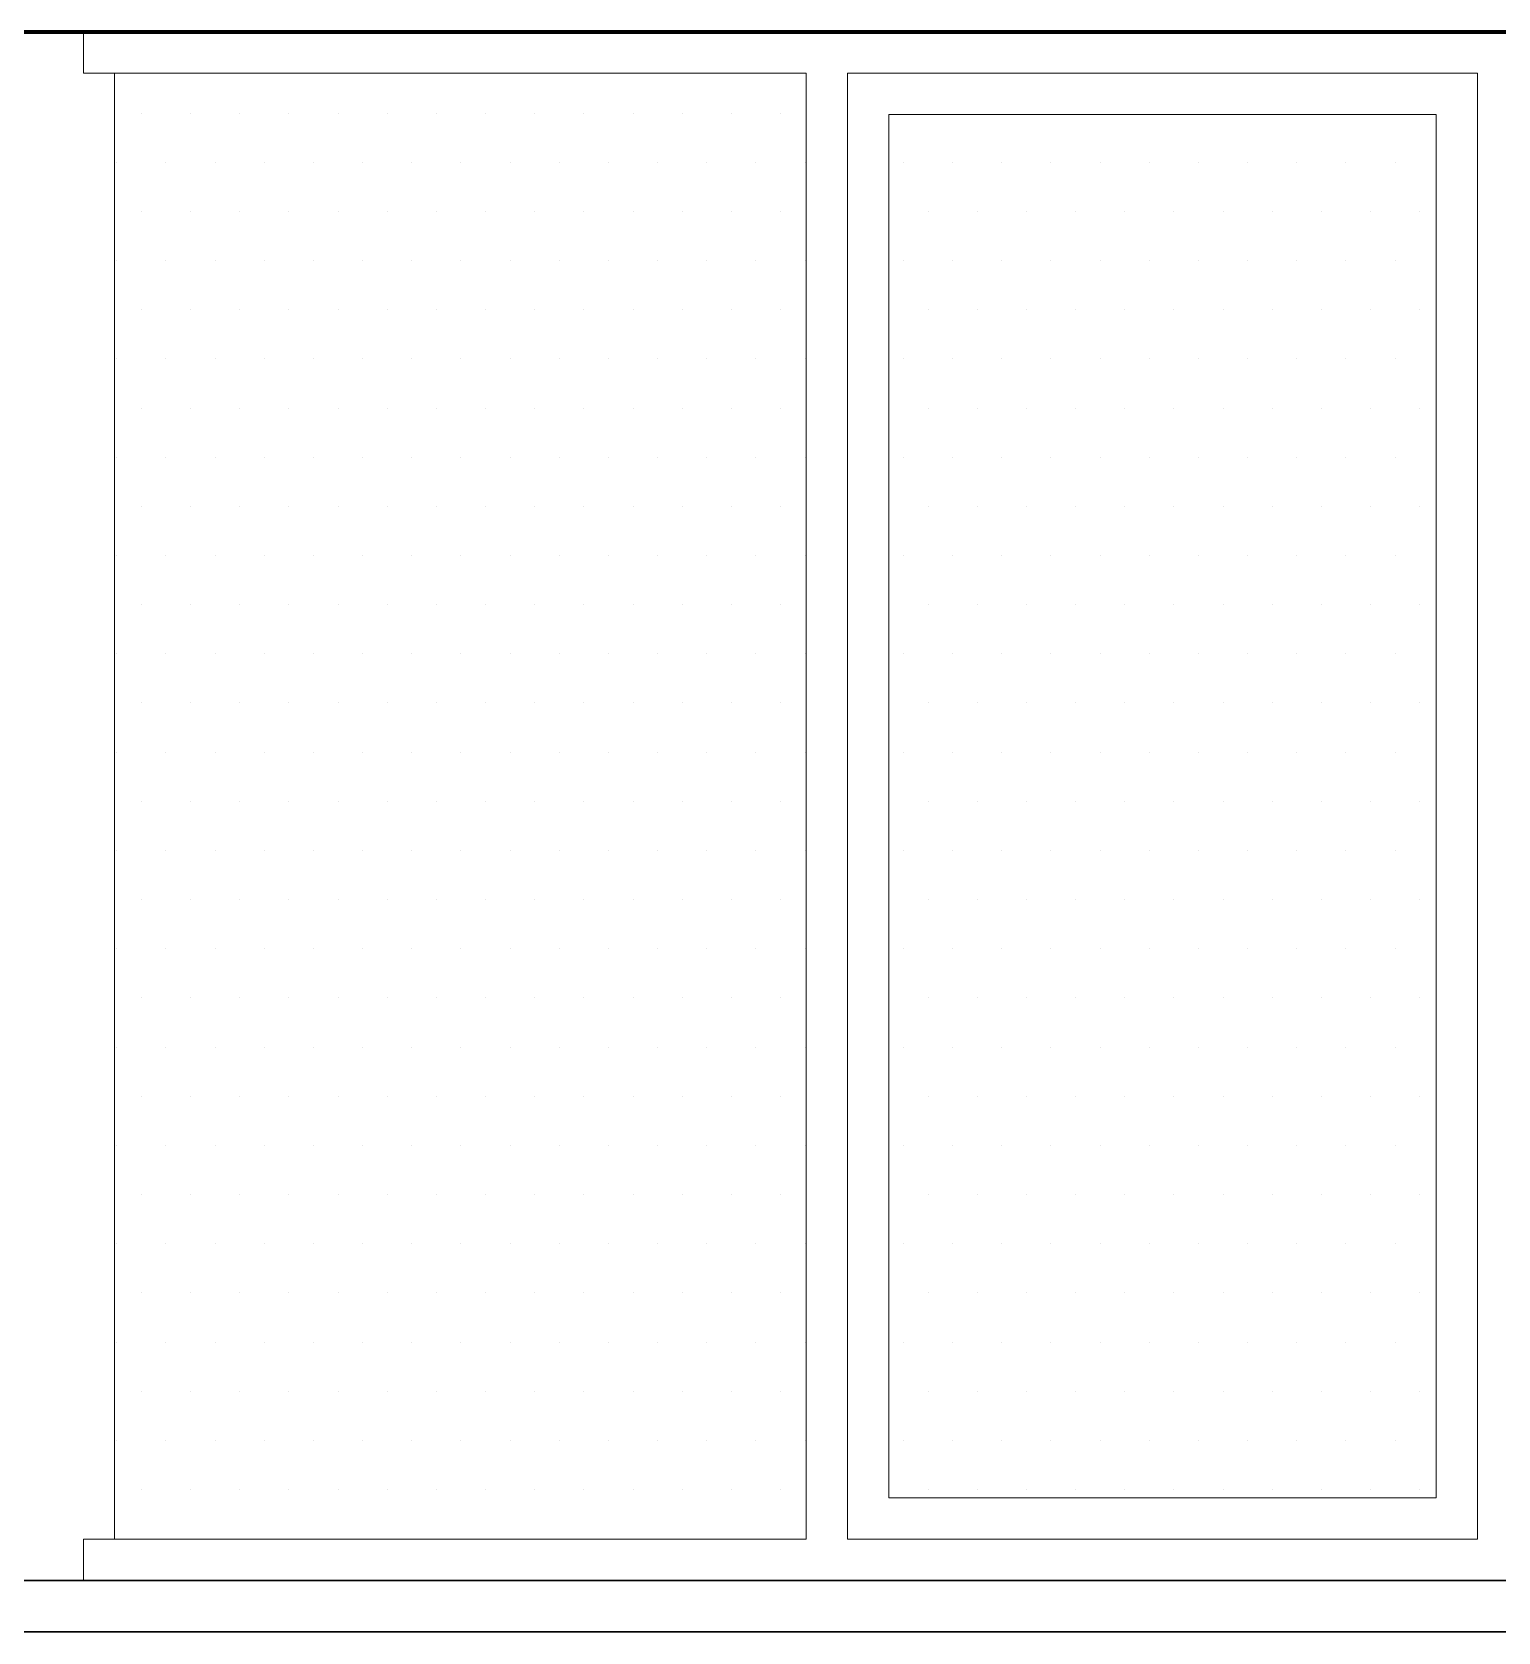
# Model space of a CAD drawing. Header units: millimetres. Extents: x 2016.56 to 2021.8, y 13721.83 to 13722.48.
# Drawn here: x 2020.4606 to 2020.489, y 13721.99994 to 13722.03094 of the extents above; entities that cross this region are included whole.
import ezdxf

# ---------------------------------------------------------------- set-up
doc = ezdxf.new("R2010")
doc.units = ezdxf.units.MM
doc.layers.get('0').update_dxf_attribs({"lineweight": 20})
for name, color, linetype, lineweight in [('0.3', 150, 'Continuous', 30), ('1.2', 120, 'Continuous', 120), ('DUVAR', 4, 'Continuous', 40)]:
    doc.layers.add(name, color=color, linetype=linetype, lineweight=lineweight)

msp = doc.modelspace()

# ---------------------------------------------------------------- linework, layer by layer
for p, q in [((2020.461602, 13722.030938), (2020.461602, 13722.030138)), ((2020.475602, 13722.030138), (2020.461602, 13722.030138)), ((2020.462202, 13722.030138), (2020.462202, 13722.001738)), ((2020.475602, 13722.030138), (2020.475602, 13722.001738)), ((2020.488602, 13722.030138), (2020.476402, 13722.030138)), ((2020.476402, 13722.030138), (2020.476402, 13722.001738)), ((2020.488602, 13722.030138), (2020.488602, 13722.001738)), ((2020.477202, 13722.029338), (2020.487802, 13722.029338)), ((2020.477202, 13722.029338), (2020.477202, 13722.002538)), ((2020.487802, 13722.029338), (2020.487802, 13722.002538)), ((2020.487802, 13722.002538), (2020.477202, 13722.002538)), ((2020.461602, 13722.001738), (2020.461602, 13722.000938)), ((2020.461602, 13722.001738), (2020.475602, 13722.001738)), ((2020.476402, 13722.001738), (2020.488602, 13722.001738))]:
    msp.add_line(p, q)
at = {"layer": '0.3'}
for p, q in [((2020.507202, 13722.000938), (2020.451002, 13722.000938)), ((2020.507202, 13721.999938), (2020.451002, 13721.999938))]:
    msp.add_line(p, q, dxfattribs=at)
at = {"layer": '1.2'}
msp.add_line((2020.451602, 13722.030938), (2020.506602, 13722.030938), dxfattribs=at)
at = {"layer": 'DUVAR'}
for p, q in [((2020.462721, 13722.029367), (2020.462721, 13722.029367)), ((2020.463673, 13722.029367), (2020.463673, 13722.029367)), ((2020.464626, 13722.029367), (2020.464626, 13722.029367)), ((2020.465578, 13722.029367), (2020.465578, 13722.029367)), ((2020.466531, 13722.029367), (2020.466531, 13722.029367)), ((2020.467483, 13722.029367), (2020.467483, 13722.029367)), ((2020.468436, 13722.029367), (2020.468436, 13722.029367)), ((2020.469388, 13722.029367), (2020.469388, 13722.029367)), ((2020.470341, 13722.029367), (2020.470341, 13722.029367)), ((2020.471293, 13722.029367), (2020.471293, 13722.029367)), ((2020.472246, 13722.029367), (2020.472246, 13722.029367)), ((2020.473198, 13722.029367), (2020.473198, 13722.029367)), ((2020.474151, 13722.029367), (2020.474151, 13722.029367)), ((2020.475103, 13722.029367), (2020.475103, 13722.029367)), ((2020.462244, 13722.028414), (2020.462244, 13722.028414)), ((2020.463197, 13722.028414), (2020.463197, 13722.028414)), ((2020.464149, 13722.028414), (2020.464149, 13722.028414)), ((2020.465102, 13722.028414), (2020.465102, 13722.028414)), ((2020.466054, 13722.028414), (2020.466054, 13722.028414)), ((2020.467007, 13722.028414), (2020.467007, 13722.028414)), ((2020.467959, 13722.028414), (2020.467959, 13722.028414)), ((2020.468912, 13722.028414), (2020.468912, 13722.028414)), ((2020.469864, 13722.028414), (2020.469864, 13722.028414)), ((2020.470817, 13722.028414), (2020.470817, 13722.028414)), ((2020.471769, 13722.028414), (2020.471769, 13722.028414)), ((2020.472722, 13722.028414), (2020.472722, 13722.028414)), ((2020.473674, 13722.028414), (2020.473674, 13722.028414)), ((2020.474627, 13722.028414), (2020.474627, 13722.028414)), ((2020.475579, 13722.028414), (2020.475579, 13722.028414)), ((2020.477484, 13722.028414), (2020.477484, 13722.028414)), ((2020.478437, 13722.028414), (2020.478437, 13722.028414)), ((2020.479389, 13722.028414), (2020.479389, 13722.028414)), ((2020.480342, 13722.028414), (2020.480342, 13722.028414)), ((2020.481294, 13722.028414), (2020.481294, 13722.028414)), ((2020.482247, 13722.028414), (2020.482247, 13722.028414)), ((2020.483199, 13722.028414), (2020.483199, 13722.028414)), ((2020.484152, 13722.028414), (2020.484152, 13722.028414)), ((2020.485104, 13722.028414), (2020.485104, 13722.028414)), ((2020.486057, 13722.028414), (2020.486057, 13722.028414)), ((2020.487009, 13722.028414), (2020.487009, 13722.028414)), ((2020.462721, 13722.027462), (2020.462721, 13722.027462)), ((2020.463673, 13722.027462), (2020.463673, 13722.027462)), ((2020.464626, 13722.027462), (2020.464626, 13722.027462)), ((2020.465578, 13722.027462), (2020.465578, 13722.027462)), ((2020.466531, 13722.027462), (2020.466531, 13722.027462)), ((2020.467483, 13722.027462), (2020.467483, 13722.027462)), ((2020.468436, 13722.027462), (2020.468436, 13722.027462)), ((2020.469388, 13722.027462), (2020.469388, 13722.027462)), ((2020.470341, 13722.027462), (2020.470341, 13722.027462)), ((2020.471293, 13722.027462), (2020.471293, 13722.027462)), ((2020.472246, 13722.027462), (2020.472246, 13722.027462)), ((2020.473198, 13722.027462), (2020.473198, 13722.027462)), ((2020.474151, 13722.027462), (2020.474151, 13722.027462)), ((2020.475103, 13722.027462), (2020.475103, 13722.027462)), ((2020.477961, 13722.027462), (2020.477961, 13722.027462)), ((2020.478913, 13722.027462), (2020.478913, 13722.027462)), ((2020.479866, 13722.027462), (2020.479866, 13722.027462)), ((2020.480818, 13722.027462), (2020.480818, 13722.027462)), ((2020.481771, 13722.027462), (2020.481771, 13722.027462)), ((2020.482723, 13722.027462), (2020.482723, 13722.027462)), ((2020.483676, 13722.027462), (2020.483676, 13722.027462)), ((2020.484628, 13722.027462), (2020.484628, 13722.027462)), ((2020.485581, 13722.027462), (2020.485581, 13722.027462)), ((2020.486533, 13722.027462), (2020.486533, 13722.027462)), ((2020.487486, 13722.027462), (2020.487486, 13722.027462)), ((2020.462244, 13722.026509), (2020.462244, 13722.026509)), ((2020.463197, 13722.026509), (2020.463197, 13722.026509)), ((2020.464149, 13722.026509), (2020.464149, 13722.026509)), ((2020.465102, 13722.026509), (2020.465102, 13722.026509)), ((2020.466054, 13722.026509), (2020.466054, 13722.026509)), ((2020.467007, 13722.026509), (2020.467007, 13722.026509)), ((2020.467959, 13722.026509), (2020.467959, 13722.026509)), ((2020.468912, 13722.026509), (2020.468912, 13722.026509)), ((2020.469864, 13722.026509), (2020.469864, 13722.026509)), ((2020.470817, 13722.026509), (2020.470817, 13722.026509)), ((2020.471769, 13722.026509), (2020.471769, 13722.026509)), ((2020.472722, 13722.026509), (2020.472722, 13722.026509)), ((2020.473674, 13722.026509), (2020.473674, 13722.026509)), ((2020.474627, 13722.026509), (2020.474627, 13722.026509)), ((2020.475579, 13722.026509), (2020.475579, 13722.026509)), ((2020.477484, 13722.026509), (2020.477484, 13722.026509)), ((2020.478437, 13722.026509), (2020.478437, 13722.026509)), ((2020.479389, 13722.026509), (2020.479389, 13722.026509)), ((2020.480342, 13722.026509), (2020.480342, 13722.026509)), ((2020.481294, 13722.026509), (2020.481294, 13722.026509)), ((2020.482247, 13722.026509), (2020.482247, 13722.026509)), ((2020.483199, 13722.026509), (2020.483199, 13722.026509)), ((2020.484152, 13722.026509), (2020.484152, 13722.026509)), ((2020.485104, 13722.026509), (2020.485104, 13722.026509)), ((2020.486057, 13722.026509), (2020.486057, 13722.026509)), ((2020.487009, 13722.026509), (2020.487009, 13722.026509)), ((2020.462721, 13722.025557), (2020.462721, 13722.025557)), ((2020.463673, 13722.025557), (2020.463673, 13722.025557)), ((2020.464626, 13722.025557), (2020.464626, 13722.025557)), ((2020.465578, 13722.025557), (2020.465578, 13722.025557)), ((2020.466531, 13722.025557), (2020.466531, 13722.025557)), ((2020.467483, 13722.025557), (2020.467483, 13722.025557)), ((2020.468436, 13722.025557), (2020.468436, 13722.025557)), ((2020.469388, 13722.025557), (2020.469388, 13722.025557)), ((2020.470341, 13722.025557), (2020.470341, 13722.025557)), ((2020.471293, 13722.025557), (2020.471293, 13722.025557)), ((2020.472246, 13722.025557), (2020.472246, 13722.025557)), ((2020.473198, 13722.025557), (2020.473198, 13722.025557)), ((2020.474151, 13722.025557), (2020.474151, 13722.025557)), ((2020.475103, 13722.025557), (2020.475103, 13722.025557)), ((2020.477961, 13722.025557), (2020.477961, 13722.025557)), ((2020.478913, 13722.025557), (2020.478913, 13722.025557)), ((2020.479866, 13722.025557), (2020.479866, 13722.025557)), ((2020.480818, 13722.025557), (2020.480818, 13722.025557)), ((2020.481771, 13722.025557), (2020.481771, 13722.025557)), ((2020.482723, 13722.025557), (2020.482723, 13722.025557)), ((2020.483676, 13722.025557), (2020.483676, 13722.025557)), ((2020.484628, 13722.025557), (2020.484628, 13722.025557)), ((2020.485581, 13722.025557), (2020.485581, 13722.025557)), ((2020.486533, 13722.025557), (2020.486533, 13722.025557)), ((2020.487486, 13722.025557), (2020.487486, 13722.025557)), ((2020.462244, 13722.024604), (2020.462244, 13722.024604)), ((2020.463197, 13722.024604), (2020.463197, 13722.024604)), ((2020.464149, 13722.024604), (2020.464149, 13722.024604)), ((2020.465102, 13722.024604), (2020.465102, 13722.024604)), ((2020.466054, 13722.024604), (2020.466054, 13722.024604)), ((2020.467007, 13722.024604), (2020.467007, 13722.024604)), ((2020.467959, 13722.024604), (2020.467959, 13722.024604)), ((2020.468912, 13722.024604), (2020.468912, 13722.024604)), ((2020.469864, 13722.024604), (2020.469864, 13722.024604)), ((2020.470817, 13722.024604), (2020.470817, 13722.024604)), ((2020.471769, 13722.024604), (2020.471769, 13722.024604)), ((2020.472722, 13722.024604), (2020.472722, 13722.024604)), ((2020.473674, 13722.024604), (2020.473674, 13722.024604)), ((2020.474627, 13722.024604), (2020.474627, 13722.024604)), ((2020.475579, 13722.024604), (2020.475579, 13722.024604)), ((2020.477484, 13722.024604), (2020.477484, 13722.024604)), ((2020.478437, 13722.024604), (2020.478437, 13722.024604)), ((2020.479389, 13722.024604), (2020.479389, 13722.024604)), ((2020.480342, 13722.024604), (2020.480342, 13722.024604)), ((2020.481294, 13722.024604), (2020.481294, 13722.024604)), ((2020.482247, 13722.024604), (2020.482247, 13722.024604)), ((2020.483199, 13722.024604), (2020.483199, 13722.024604)), ((2020.484152, 13722.024604), (2020.484152, 13722.024604)), ((2020.485104, 13722.024604), (2020.485104, 13722.024604)), ((2020.486057, 13722.024604), (2020.486057, 13722.024604)), ((2020.487009, 13722.024604), (2020.487009, 13722.024604)), ((2020.462721, 13722.023652), (2020.462721, 13722.023652)), ((2020.463673, 13722.023652), (2020.463673, 13722.023652)), ((2020.464626, 13722.023652), (2020.464626, 13722.023652)), ((2020.465578, 13722.023652), (2020.465578, 13722.023652)), ((2020.466531, 13722.023652), (2020.466531, 13722.023652)), ((2020.467483, 13722.023652), (2020.467483, 13722.023652)), ((2020.468436, 13722.023652), (2020.468436, 13722.023652)), ((2020.469388, 13722.023652), (2020.469388, 13722.023652)), ((2020.470341, 13722.023652), (2020.470341, 13722.023652)), ((2020.471293, 13722.023652), (2020.471293, 13722.023652)), ((2020.472246, 13722.023652), (2020.472246, 13722.023652)), ((2020.473198, 13722.023652), (2020.473198, 13722.023652)), ((2020.474151, 13722.023652), (2020.474151, 13722.023652)), ((2020.475103, 13722.023652), (2020.475103, 13722.023652)), ((2020.477961, 13722.023652), (2020.477961, 13722.023652)), ((2020.478913, 13722.023652), (2020.478913, 13722.023652)), ((2020.479866, 13722.023652), (2020.479866, 13722.023652)), ((2020.480818, 13722.023652), (2020.480818, 13722.023652)), ((2020.481771, 13722.023652), (2020.481771, 13722.023652)), ((2020.482723, 13722.023652), (2020.482723, 13722.023652)), ((2020.483676, 13722.023652), (2020.483676, 13722.023652)), ((2020.484628, 13722.023652), (2020.484628, 13722.023652)), ((2020.485581, 13722.023652), (2020.485581, 13722.023652)), ((2020.486533, 13722.023652), (2020.486533, 13722.023652)), ((2020.487486, 13722.023652), (2020.487486, 13722.023652)), ((2020.462244, 13722.022699), (2020.462244, 13722.022699)), ((2020.463197, 13722.022699), (2020.463197, 13722.022699)), ((2020.464149, 13722.022699), (2020.464149, 13722.022699)), ((2020.465102, 13722.022699), (2020.465102, 13722.022699)), ((2020.466054, 13722.022699), (2020.466054, 13722.022699)), ((2020.467007, 13722.022699), (2020.467007, 13722.022699)), ((2020.467959, 13722.022699), (2020.467959, 13722.022699)), ((2020.468912, 13722.022699), (2020.468912, 13722.022699)), ((2020.469864, 13722.022699), (2020.469864, 13722.022699)), ((2020.470817, 13722.022699), (2020.470817, 13722.022699)), ((2020.471769, 13722.022699), (2020.471769, 13722.022699)), ((2020.472722, 13722.022699), (2020.472722, 13722.022699)), ((2020.473674, 13722.022699), (2020.473674, 13722.022699)), ((2020.474627, 13722.022699), (2020.474627, 13722.022699)), ((2020.475579, 13722.022699), (2020.475579, 13722.022699)), ((2020.477484, 13722.022699), (2020.477484, 13722.022699)), ((2020.478437, 13722.022699), (2020.478437, 13722.022699)), ((2020.479389, 13722.022699), (2020.479389, 13722.022699)), ((2020.480342, 13722.022699), (2020.480342, 13722.022699)), ((2020.481294, 13722.022699), (2020.481294, 13722.022699)), ((2020.482247, 13722.022699), (2020.482247, 13722.022699)), ((2020.483199, 13722.022699), (2020.483199, 13722.022699)), ((2020.484152, 13722.022699), (2020.484152, 13722.022699)), ((2020.485104, 13722.022699), (2020.485104, 13722.022699)), ((2020.486057, 13722.022699), (2020.486057, 13722.022699)), ((2020.487009, 13722.022699), (2020.487009, 13722.022699)), ((2020.462721, 13722.021747), (2020.462721, 13722.021747)), ((2020.463673, 13722.021747), (2020.463673, 13722.021747)), ((2020.464626, 13722.021747), (2020.464626, 13722.021747)), ((2020.465578, 13722.021747), (2020.465578, 13722.021747)), ((2020.466531, 13722.021747), (2020.466531, 13722.021747)), ((2020.467483, 13722.021747), (2020.467483, 13722.021747)), ((2020.468436, 13722.021747), (2020.468436, 13722.021747)), ((2020.469388, 13722.021747), (2020.469388, 13722.021747)), ((2020.470341, 13722.021747), (2020.470341, 13722.021747)), ((2020.471293, 13722.021747), (2020.471293, 13722.021747)), ((2020.472246, 13722.021747), (2020.472246, 13722.021747)), ((2020.473198, 13722.021747), (2020.473198, 13722.021747)), ((2020.474151, 13722.021747), (2020.474151, 13722.021747)), ((2020.475103, 13722.021747), (2020.475103, 13722.021747)), ((2020.477961, 13722.021747), (2020.477961, 13722.021747)), ((2020.478913, 13722.021747), (2020.478913, 13722.021747)), ((2020.479866, 13722.021747), (2020.479866, 13722.021747)), ((2020.480818, 13722.021747), (2020.480818, 13722.021747)), ((2020.481771, 13722.021747), (2020.481771, 13722.021747)), ((2020.482723, 13722.021747), (2020.482723, 13722.021747)), ((2020.483676, 13722.021747), (2020.483676, 13722.021747)), ((2020.484628, 13722.021747), (2020.484628, 13722.021747)), ((2020.485581, 13722.021747), (2020.485581, 13722.021747)), ((2020.486533, 13722.021747), (2020.486533, 13722.021747)), ((2020.487486, 13722.021747), (2020.487486, 13722.021747)), ((2020.462244, 13722.020794), (2020.462244, 13722.020794)), ((2020.463197, 13722.020794), (2020.463197, 13722.020794)), ((2020.464149, 13722.020794), (2020.464149, 13722.020794)), ((2020.465102, 13722.020794), (2020.465102, 13722.020794)), ((2020.466054, 13722.020794), (2020.466054, 13722.020794)), ((2020.467007, 13722.020794), (2020.467007, 13722.020794)), ((2020.467959, 13722.020794), (2020.467959, 13722.020794)), ((2020.468912, 13722.020794), (2020.468912, 13722.020794)), ((2020.469864, 13722.020794), (2020.469864, 13722.020794)), ((2020.470817, 13722.020794), (2020.470817, 13722.020794)), ((2020.471769, 13722.020794), (2020.471769, 13722.020794)), ((2020.472722, 13722.020794), (2020.472722, 13722.020794)), ((2020.473674, 13722.020794), (2020.473674, 13722.020794)), ((2020.474627, 13722.020794), (2020.474627, 13722.020794)), ((2020.475579, 13722.020794), (2020.475579, 13722.020794)), ((2020.477484, 13722.020794), (2020.477484, 13722.020794)), ((2020.478437, 13722.020794), (2020.478437, 13722.020794)), ((2020.479389, 13722.020794), (2020.479389, 13722.020794)), ((2020.480342, 13722.020794), (2020.480342, 13722.020794)), ((2020.481294, 13722.020794), (2020.481294, 13722.020794)), ((2020.482247, 13722.020794), (2020.482247, 13722.020794)), ((2020.483199, 13722.020794), (2020.483199, 13722.020794)), ((2020.484152, 13722.020794), (2020.484152, 13722.020794)), ((2020.485104, 13722.020794), (2020.485104, 13722.020794)), ((2020.486057, 13722.020794), (2020.486057, 13722.020794)), ((2020.487009, 13722.020794), (2020.487009, 13722.020794)), ((2020.462721, 13722.019842), (2020.462721, 13722.019842)), ((2020.463673, 13722.019842), (2020.463673, 13722.019842)), ((2020.464626, 13722.019842), (2020.464626, 13722.019842)), ((2020.465578, 13722.019842), (2020.465578, 13722.019842)), ((2020.466531, 13722.019842), (2020.466531, 13722.019842)), ((2020.467483, 13722.019842), (2020.467483, 13722.019842)), ((2020.468436, 13722.019842), (2020.468436, 13722.019842)), ((2020.469388, 13722.019842), (2020.469388, 13722.019842)), ((2020.470341, 13722.019842), (2020.470341, 13722.019842)), ((2020.471293, 13722.019842), (2020.471293, 13722.019842)), ((2020.472246, 13722.019842), (2020.472246, 13722.019842)), ((2020.473198, 13722.019842), (2020.473198, 13722.019842)), ((2020.474151, 13722.019842), (2020.474151, 13722.019842)), ((2020.475103, 13722.019842), (2020.475103, 13722.019842)), ((2020.477961, 13722.019842), (2020.477961, 13722.019842)), ((2020.478913, 13722.019842), (2020.478913, 13722.019842)), ((2020.479866, 13722.019842), (2020.479866, 13722.019842)), ((2020.480818, 13722.019842), (2020.480818, 13722.019842)), ((2020.481771, 13722.019842), (2020.481771, 13722.019842)), ((2020.482723, 13722.019842), (2020.482723, 13722.019842)), ((2020.483676, 13722.019842), (2020.483676, 13722.019842)), ((2020.484628, 13722.019842), (2020.484628, 13722.019842)), ((2020.485581, 13722.019842), (2020.485581, 13722.019842)), ((2020.486533, 13722.019842), (2020.486533, 13722.019842)), ((2020.487486, 13722.019842), (2020.487486, 13722.019842)), ((2020.462244, 13722.018889), (2020.462244, 13722.018889)), ((2020.463197, 13722.018889), (2020.463197, 13722.018889)), ((2020.464149, 13722.018889), (2020.464149, 13722.018889)), ((2020.465102, 13722.018889), (2020.465102, 13722.018889)), ((2020.466054, 13722.018889), (2020.466054, 13722.018889)), ((2020.467007, 13722.018889), (2020.467007, 13722.018889)), ((2020.467959, 13722.018889), (2020.467959, 13722.018889)), ((2020.468912, 13722.018889), (2020.468912, 13722.018889)), ((2020.469864, 13722.018889), (2020.469864, 13722.018889)), ((2020.470817, 13722.018889), (2020.470817, 13722.018889)), ((2020.471769, 13722.018889), (2020.471769, 13722.018889)), ((2020.472722, 13722.018889), (2020.472722, 13722.018889)), ((2020.473674, 13722.018889), (2020.473674, 13722.018889)), ((2020.474627, 13722.018889), (2020.474627, 13722.018889)), ((2020.475579, 13722.018889), (2020.475579, 13722.018889)), ((2020.477484, 13722.018889), (2020.477484, 13722.018889)), ((2020.478437, 13722.018889), (2020.478437, 13722.018889)), ((2020.479389, 13722.018889), (2020.479389, 13722.018889)), ((2020.480342, 13722.018889), (2020.480342, 13722.018889)), ((2020.481294, 13722.018889), (2020.481294, 13722.018889)), ((2020.482247, 13722.018889), (2020.482247, 13722.018889)), ((2020.483199, 13722.018889), (2020.483199, 13722.018889)), ((2020.484152, 13722.018889), (2020.484152, 13722.018889)), ((2020.485104, 13722.018889), (2020.485104, 13722.018889)), ((2020.486057, 13722.018889), (2020.486057, 13722.018889)), ((2020.487009, 13722.018889), (2020.487009, 13722.018889)), ((2020.462721, 13722.017937), (2020.462721, 13722.017937)), ((2020.463673, 13722.017937), (2020.463673, 13722.017937)), ((2020.464626, 13722.017937), (2020.464626, 13722.017937)), ((2020.465578, 13722.017937), (2020.465578, 13722.017937)), ((2020.466531, 13722.017937), (2020.466531, 13722.017937)), ((2020.467483, 13722.017937), (2020.467483, 13722.017937)), ((2020.468436, 13722.017937), (2020.468436, 13722.017937)), ((2020.469388, 13722.017937), (2020.469388, 13722.017937)), ((2020.470341, 13722.017937), (2020.470341, 13722.017937)), ((2020.471293, 13722.017937), (2020.471293, 13722.017937)), ((2020.472246, 13722.017937), (2020.472246, 13722.017937)), ((2020.473198, 13722.017937), (2020.473198, 13722.017937)), ((2020.474151, 13722.017937), (2020.474151, 13722.017937)), ((2020.475103, 13722.017937), (2020.475103, 13722.017937)), ((2020.477961, 13722.017937), (2020.477961, 13722.017937)), ((2020.478913, 13722.017937), (2020.478913, 13722.017937)), ((2020.479866, 13722.017937), (2020.479866, 13722.017937)), ((2020.480818, 13722.017937), (2020.480818, 13722.017937)), ((2020.481771, 13722.017937), (2020.481771, 13722.017937)), ((2020.482723, 13722.017937), (2020.482723, 13722.017937)), ((2020.483676, 13722.017937), (2020.483676, 13722.017937)), ((2020.484628, 13722.017937), (2020.484628, 13722.017937)), ((2020.485581, 13722.017937), (2020.485581, 13722.017937)), ((2020.486533, 13722.017937), (2020.486533, 13722.017937)), ((2020.487486, 13722.017937), (2020.487486, 13722.017937)), ((2020.462244, 13722.016984), (2020.462244, 13722.016984)), ((2020.463197, 13722.016984), (2020.463197, 13722.016984)), ((2020.464149, 13722.016984), (2020.464149, 13722.016984)), ((2020.465102, 13722.016984), (2020.465102, 13722.016984)), ((2020.466054, 13722.016984), (2020.466054, 13722.016984)), ((2020.467007, 13722.016984), (2020.467007, 13722.016984)), ((2020.467959, 13722.016984), (2020.467959, 13722.016984)), ((2020.468912, 13722.016984), (2020.468912, 13722.016984)), ((2020.469864, 13722.016984), (2020.469864, 13722.016984)), ((2020.470817, 13722.016984), (2020.470817, 13722.016984)), ((2020.471769, 13722.016984), (2020.471769, 13722.016984)), ((2020.472722, 13722.016984), (2020.472722, 13722.016984)), ((2020.473674, 13722.016984), (2020.473674, 13722.016984)), ((2020.474627, 13722.016984), (2020.474627, 13722.016984)), ((2020.475579, 13722.016984), (2020.475579, 13722.016984)), ((2020.477484, 13722.016984), (2020.477484, 13722.016984)), ((2020.478437, 13722.016984), (2020.478437, 13722.016984)), ((2020.479389, 13722.016984), (2020.479389, 13722.016984)), ((2020.480342, 13722.016984), (2020.480342, 13722.016984)), ((2020.481294, 13722.016984), (2020.481294, 13722.016984)), ((2020.482247, 13722.016984), (2020.482247, 13722.016984)), ((2020.483199, 13722.016984), (2020.483199, 13722.016984)), ((2020.484152, 13722.016984), (2020.484152, 13722.016984)), ((2020.485104, 13722.016984), (2020.485104, 13722.016984)), ((2020.486057, 13722.016984), (2020.486057, 13722.016984)), ((2020.487009, 13722.016984), (2020.487009, 13722.016984)), ((2020.462721, 13722.016032), (2020.462721, 13722.016032)), ((2020.463673, 13722.016032), (2020.463673, 13722.016032)), ((2020.464626, 13722.016032), (2020.464626, 13722.016032)), ((2020.465578, 13722.016032), (2020.465578, 13722.016032)), ((2020.466531, 13722.016032), (2020.466531, 13722.016032)), ((2020.467483, 13722.016032), (2020.467483, 13722.016032)), ((2020.468436, 13722.016032), (2020.468436, 13722.016032)), ((2020.469388, 13722.016032), (2020.469388, 13722.016032)), ((2020.470341, 13722.016032), (2020.470341, 13722.016032)), ((2020.471293, 13722.016032), (2020.471293, 13722.016032)), ((2020.472246, 13722.016032), (2020.472246, 13722.016032)), ((2020.473198, 13722.016032), (2020.473198, 13722.016032)), ((2020.474151, 13722.016032), (2020.474151, 13722.016032)), ((2020.475103, 13722.016032), (2020.475103, 13722.016032)), ((2020.477961, 13722.016032), (2020.477961, 13722.016032)), ((2020.478913, 13722.016032), (2020.478913, 13722.016032)), ((2020.479866, 13722.016032), (2020.479866, 13722.016032)), ((2020.480818, 13722.016032), (2020.480818, 13722.016032)), ((2020.481771, 13722.016032), (2020.481771, 13722.016032)), ((2020.482723, 13722.016032), (2020.482723, 13722.016032)), ((2020.483676, 13722.016032), (2020.483676, 13722.016032)), ((2020.484628, 13722.016032), (2020.484628, 13722.016032)), ((2020.485581, 13722.016032), (2020.485581, 13722.016032)), ((2020.486533, 13722.016032), (2020.486533, 13722.016032)), ((2020.487486, 13722.016032), (2020.487486, 13722.016032)), ((2020.462244, 13722.015079), (2020.462244, 13722.015079)), ((2020.463197, 13722.015079), (2020.463197, 13722.015079)), ((2020.464149, 13722.015079), (2020.464149, 13722.015079)), ((2020.465102, 13722.015079), (2020.465102, 13722.015079)), ((2020.466054, 13722.015079), (2020.466054, 13722.015079)), ((2020.467007, 13722.015079), (2020.467007, 13722.015079)), ((2020.467959, 13722.015079), (2020.467959, 13722.015079)), ((2020.468912, 13722.015079), (2020.468912, 13722.015079)), ((2020.469864, 13722.015079), (2020.469864, 13722.015079)), ((2020.470817, 13722.015079), (2020.470817, 13722.015079)), ((2020.471769, 13722.015079), (2020.471769, 13722.015079)), ((2020.472722, 13722.015079), (2020.472722, 13722.015079)), ((2020.473674, 13722.015079), (2020.473674, 13722.015079)), ((2020.474627, 13722.015079), (2020.474627, 13722.015079)), ((2020.475579, 13722.015079), (2020.475579, 13722.015079)), ((2020.477484, 13722.015079), (2020.477484, 13722.015079)), ((2020.478437, 13722.015079), (2020.478437, 13722.015079)), ((2020.479389, 13722.015079), (2020.479389, 13722.015079)), ((2020.480342, 13722.015079), (2020.480342, 13722.015079)), ((2020.481294, 13722.015079), (2020.481294, 13722.015079)), ((2020.482247, 13722.015079), (2020.482247, 13722.015079)), ((2020.483199, 13722.015079), (2020.483199, 13722.015079)), ((2020.484152, 13722.015079), (2020.484152, 13722.015079)), ((2020.485104, 13722.015079), (2020.485104, 13722.015079)), ((2020.486057, 13722.015079), (2020.486057, 13722.015079)), ((2020.487009, 13722.015079), (2020.487009, 13722.015079)), ((2020.462721, 13722.014127), (2020.462721, 13722.014127)), ((2020.463673, 13722.014127), (2020.463673, 13722.014127)), ((2020.464626, 13722.014127), (2020.464626, 13722.014127)), ((2020.465578, 13722.014127), (2020.465578, 13722.014127)), ((2020.466531, 13722.014127), (2020.466531, 13722.014127)), ((2020.467483, 13722.014127), (2020.467483, 13722.014127)), ((2020.468436, 13722.014127), (2020.468436, 13722.014127)), ((2020.469388, 13722.014127), (2020.469388, 13722.014127)), ((2020.470341, 13722.014127), (2020.470341, 13722.014127)), ((2020.471293, 13722.014127), (2020.471293, 13722.014127)), ((2020.472246, 13722.014127), (2020.472246, 13722.014127)), ((2020.473198, 13722.014127), (2020.473198, 13722.014127)), ((2020.474151, 13722.014127), (2020.474151, 13722.014127)), ((2020.475103, 13722.014127), (2020.475103, 13722.014127)), ((2020.477961, 13722.014127), (2020.477961, 13722.014127)), ((2020.478913, 13722.014127), (2020.478913, 13722.014127)), ((2020.479866, 13722.014127), (2020.479866, 13722.014127)), ((2020.480818, 13722.014127), (2020.480818, 13722.014127)), ((2020.481771, 13722.014127), (2020.481771, 13722.014127)), ((2020.482723, 13722.014127), (2020.482723, 13722.014127)), ((2020.483676, 13722.014127), (2020.483676, 13722.014127)), ((2020.484628, 13722.014127), (2020.484628, 13722.014127)), ((2020.485581, 13722.014127), (2020.485581, 13722.014127)), ((2020.486533, 13722.014127), (2020.486533, 13722.014127)), ((2020.487486, 13722.014127), (2020.487486, 13722.014127)), ((2020.462244, 13722.013174), (2020.462244, 13722.013174)), ((2020.463197, 13722.013174), (2020.463197, 13722.013174)), ((2020.464149, 13722.013174), (2020.464149, 13722.013174)), ((2020.465102, 13722.013174), (2020.465102, 13722.013174)), ((2020.466054, 13722.013174), (2020.466054, 13722.013174)), ((2020.467007, 13722.013174), (2020.467007, 13722.013174)), ((2020.467959, 13722.013174), (2020.467959, 13722.013174)), ((2020.468912, 13722.013174), (2020.468912, 13722.013174)), ((2020.469864, 13722.013174), (2020.469864, 13722.013174)), ((2020.470817, 13722.013174), (2020.470817, 13722.013174)), ((2020.471769, 13722.013174), (2020.471769, 13722.013174)), ((2020.472722, 13722.013174), (2020.472722, 13722.013174)), ((2020.473674, 13722.013174), (2020.473674, 13722.013174)), ((2020.474627, 13722.013174), (2020.474627, 13722.013174)), ((2020.475579, 13722.013174), (2020.475579, 13722.013174)), ((2020.477484, 13722.013174), (2020.477484, 13722.013174)), ((2020.478437, 13722.013174), (2020.478437, 13722.013174)), ((2020.479389, 13722.013174), (2020.479389, 13722.013174)), ((2020.480342, 13722.013174), (2020.480342, 13722.013174)), ((2020.481294, 13722.013174), (2020.481294, 13722.013174)), ((2020.482247, 13722.013174), (2020.482247, 13722.013174)), ((2020.483199, 13722.013174), (2020.483199, 13722.013174)), ((2020.484152, 13722.013174), (2020.484152, 13722.013174)), ((2020.485104, 13722.013174), (2020.485104, 13722.013174)), ((2020.486057, 13722.013174), (2020.486057, 13722.013174)), ((2020.487009, 13722.013174), (2020.487009, 13722.013174)), ((2020.462721, 13722.012222), (2020.462721, 13722.012222)), ((2020.463673, 13722.012222), (2020.463673, 13722.012222)), ((2020.464626, 13722.012222), (2020.464626, 13722.012222)), ((2020.465578, 13722.012222), (2020.465578, 13722.012222)), ((2020.466531, 13722.012222), (2020.466531, 13722.012222)), ((2020.467483, 13722.012222), (2020.467483, 13722.012222)), ((2020.468436, 13722.012222), (2020.468436, 13722.012222)), ((2020.469388, 13722.012222), (2020.469388, 13722.012222)), ((2020.470341, 13722.012222), (2020.470341, 13722.012222)), ((2020.471293, 13722.012222), (2020.471293, 13722.012222)), ((2020.472246, 13722.012222), (2020.472246, 13722.012222)), ((2020.473198, 13722.012222), (2020.473198, 13722.012222)), ((2020.474151, 13722.012222), (2020.474151, 13722.012222)), ((2020.475103, 13722.012222), (2020.475103, 13722.012222)), ((2020.477961, 13722.012222), (2020.477961, 13722.012222)), ((2020.478913, 13722.012222), (2020.478913, 13722.012222)), ((2020.479866, 13722.012222), (2020.479866, 13722.012222)), ((2020.480818, 13722.012222), (2020.480818, 13722.012222)), ((2020.481771, 13722.012222), (2020.481771, 13722.012222)), ((2020.482723, 13722.012222), (2020.482723, 13722.012222)), ((2020.483676, 13722.012222), (2020.483676, 13722.012222)), ((2020.484628, 13722.012222), (2020.484628, 13722.012222)), ((2020.485581, 13722.012222), (2020.485581, 13722.012222)), ((2020.486533, 13722.012222), (2020.486533, 13722.012222)), ((2020.487486, 13722.012222), (2020.487486, 13722.012222)), ((2020.462244, 13722.011269), (2020.462244, 13722.011269)), ((2020.463197, 13722.011269), (2020.463197, 13722.011269)), ((2020.464149, 13722.011269), (2020.464149, 13722.011269)), ((2020.465102, 13722.011269), (2020.465102, 13722.011269)), ((2020.466054, 13722.011269), (2020.466054, 13722.011269)), ((2020.467007, 13722.011269), (2020.467007, 13722.011269)), ((2020.467959, 13722.011269), (2020.467959, 13722.011269)), ((2020.468912, 13722.011269), (2020.468912, 13722.011269)), ((2020.469864, 13722.011269), (2020.469864, 13722.011269)), ((2020.470817, 13722.011269), (2020.470817, 13722.011269)), ((2020.471769, 13722.011269), (2020.471769, 13722.011269)), ((2020.472722, 13722.011269), (2020.472722, 13722.011269)), ((2020.473674, 13722.011269), (2020.473674, 13722.011269)), ((2020.474627, 13722.011269), (2020.474627, 13722.011269)), ((2020.475579, 13722.011269), (2020.475579, 13722.011269)), ((2020.477484, 13722.011269), (2020.477484, 13722.011269)), ((2020.478437, 13722.011269), (2020.478437, 13722.011269)), ((2020.479389, 13722.011269), (2020.479389, 13722.011269)), ((2020.480342, 13722.011269), (2020.480342, 13722.011269)), ((2020.481294, 13722.011269), (2020.481294, 13722.011269)), ((2020.482247, 13722.011269), (2020.482247, 13722.011269)), ((2020.483199, 13722.011269), (2020.483199, 13722.011269)), ((2020.484152, 13722.011269), (2020.484152, 13722.011269)), ((2020.485104, 13722.011269), (2020.485104, 13722.011269)), ((2020.486057, 13722.011269), (2020.486057, 13722.011269)), ((2020.487009, 13722.011269), (2020.487009, 13722.011269)), ((2020.462721, 13722.010317), (2020.462721, 13722.010317)), ((2020.463673, 13722.010317), (2020.463673, 13722.010317)), ((2020.464626, 13722.010317), (2020.464626, 13722.010317)), ((2020.465578, 13722.010317), (2020.465578, 13722.010317)), ((2020.466531, 13722.010317), (2020.466531, 13722.010317)), ((2020.467483, 13722.010317), (2020.467483, 13722.010317)), ((2020.468436, 13722.010317), (2020.468436, 13722.010317)), ((2020.469388, 13722.010317), (2020.469388, 13722.010317)), ((2020.470341, 13722.010317), (2020.470341, 13722.010317)), ((2020.471293, 13722.010317), (2020.471293, 13722.010317)), ((2020.472246, 13722.010317), (2020.472246, 13722.010317)), ((2020.473198, 13722.010317), (2020.473198, 13722.010317)), ((2020.474151, 13722.010317), (2020.474151, 13722.010317)), ((2020.475103, 13722.010317), (2020.475103, 13722.010317)), ((2020.477961, 13722.010317), (2020.477961, 13722.010317)), ((2020.478913, 13722.010317), (2020.478913, 13722.010317)), ((2020.479866, 13722.010317), (2020.479866, 13722.010317)), ((2020.480818, 13722.010317), (2020.480818, 13722.010317)), ((2020.481771, 13722.010317), (2020.481771, 13722.010317)), ((2020.482723, 13722.010317), (2020.482723, 13722.010317)), ((2020.483676, 13722.010317), (2020.483676, 13722.010317)), ((2020.484628, 13722.010317), (2020.484628, 13722.010317)), ((2020.485581, 13722.010317), (2020.485581, 13722.010317)), ((2020.486533, 13722.010317), (2020.486533, 13722.010317)), ((2020.487486, 13722.010317), (2020.487486, 13722.010317)), ((2020.462244, 13722.009364), (2020.462244, 13722.009364)), ((2020.463197, 13722.009364), (2020.463197, 13722.009364)), ((2020.464149, 13722.009364), (2020.464149, 13722.009364)), ((2020.465102, 13722.009364), (2020.465102, 13722.009364)), ((2020.466054, 13722.009364), (2020.466054, 13722.009364)), ((2020.467007, 13722.009364), (2020.467007, 13722.009364)), ((2020.467959, 13722.009364), (2020.467959, 13722.009364)), ((2020.468912, 13722.009364), (2020.468912, 13722.009364)), ((2020.469864, 13722.009364), (2020.469864, 13722.009364)), ((2020.470817, 13722.009364), (2020.470817, 13722.009364)), ((2020.471769, 13722.009364), (2020.471769, 13722.009364)), ((2020.472722, 13722.009364), (2020.472722, 13722.009364)), ((2020.473674, 13722.009364), (2020.473674, 13722.009364)), ((2020.474627, 13722.009364), (2020.474627, 13722.009364)), ((2020.475579, 13722.009364), (2020.475579, 13722.009364)), ((2020.477484, 13722.009364), (2020.477484, 13722.009364)), ((2020.478437, 13722.009364), (2020.478437, 13722.009364)), ((2020.479389, 13722.009364), (2020.479389, 13722.009364)), ((2020.480342, 13722.009364), (2020.480342, 13722.009364)), ((2020.481294, 13722.009364), (2020.481294, 13722.009364)), ((2020.482247, 13722.009364), (2020.482247, 13722.009364)), ((2020.483199, 13722.009364), (2020.483199, 13722.009364)), ((2020.484152, 13722.009364), (2020.484152, 13722.009364)), ((2020.485104, 13722.009364), (2020.485104, 13722.009364)), ((2020.486057, 13722.009364), (2020.486057, 13722.009364)), ((2020.487009, 13722.009364), (2020.487009, 13722.009364)), ((2020.462721, 13722.008412), (2020.462721, 13722.008412)), ((2020.463673, 13722.008412), (2020.463673, 13722.008412)), ((2020.464626, 13722.008412), (2020.464626, 13722.008412)), ((2020.465578, 13722.008412), (2020.465578, 13722.008412)), ((2020.466531, 13722.008412), (2020.466531, 13722.008412)), ((2020.467483, 13722.008412), (2020.467483, 13722.008412)), ((2020.468436, 13722.008412), (2020.468436, 13722.008412)), ((2020.469388, 13722.008412), (2020.469388, 13722.008412)), ((2020.470341, 13722.008412), (2020.470341, 13722.008412)), ((2020.471293, 13722.008412), (2020.471293, 13722.008412)), ((2020.472246, 13722.008412), (2020.472246, 13722.008412)), ((2020.473198, 13722.008412), (2020.473198, 13722.008412)), ((2020.474151, 13722.008412), (2020.474151, 13722.008412)), ((2020.475103, 13722.008412), (2020.475103, 13722.008412)), ((2020.477961, 13722.008412), (2020.477961, 13722.008412)), ((2020.478913, 13722.008412), (2020.478913, 13722.008412)), ((2020.479866, 13722.008412), (2020.479866, 13722.008412)), ((2020.480818, 13722.008412), (2020.480818, 13722.008412)), ((2020.481771, 13722.008412), (2020.481771, 13722.008412)), ((2020.482723, 13722.008412), (2020.482723, 13722.008412)), ((2020.483676, 13722.008412), (2020.483676, 13722.008412)), ((2020.484628, 13722.008412), (2020.484628, 13722.008412)), ((2020.485581, 13722.008412), (2020.485581, 13722.008412)), ((2020.486533, 13722.008412), (2020.486533, 13722.008412)), ((2020.487486, 13722.008412), (2020.487486, 13722.008412)), ((2020.462244, 13722.007459), (2020.462244, 13722.007459)), ((2020.463197, 13722.007459), (2020.463197, 13722.007459)), ((2020.464149, 13722.007459), (2020.464149, 13722.007459)), ((2020.465102, 13722.007459), (2020.465102, 13722.007459)), ((2020.466054, 13722.007459), (2020.466054, 13722.007459)), ((2020.467007, 13722.007459), (2020.467007, 13722.007459)), ((2020.467959, 13722.007459), (2020.467959, 13722.007459)), ((2020.468912, 13722.007459), (2020.468912, 13722.007459)), ((2020.469864, 13722.007459), (2020.469864, 13722.007459)), ((2020.470817, 13722.007459), (2020.470817, 13722.007459)), ((2020.471769, 13722.007459), (2020.471769, 13722.007459)), ((2020.472722, 13722.007459), (2020.472722, 13722.007459)), ((2020.473674, 13722.007459), (2020.473674, 13722.007459)), ((2020.474627, 13722.007459), (2020.474627, 13722.007459)), ((2020.475579, 13722.007459), (2020.475579, 13722.007459)), ((2020.477484, 13722.007459), (2020.477484, 13722.007459)), ((2020.478437, 13722.007459), (2020.478437, 13722.007459)), ((2020.479389, 13722.007459), (2020.479389, 13722.007459)), ((2020.480342, 13722.007459), (2020.480342, 13722.007459)), ((2020.481294, 13722.007459), (2020.481294, 13722.007459)), ((2020.482247, 13722.007459), (2020.482247, 13722.007459)), ((2020.483199, 13722.007459), (2020.483199, 13722.007459)), ((2020.484152, 13722.007459), (2020.484152, 13722.007459)), ((2020.485104, 13722.007459), (2020.485104, 13722.007459)), ((2020.486057, 13722.007459), (2020.486057, 13722.007459)), ((2020.487009, 13722.007459), (2020.487009, 13722.007459)), ((2020.462721, 13722.006507), (2020.462721, 13722.006507)), ((2020.463673, 13722.006507), (2020.463673, 13722.006507)), ((2020.464626, 13722.006507), (2020.464626, 13722.006507)), ((2020.465578, 13722.006507), (2020.465578, 13722.006507)), ((2020.466531, 13722.006507), (2020.466531, 13722.006507)), ((2020.467483, 13722.006507), (2020.467483, 13722.006507)), ((2020.468436, 13722.006507), (2020.468436, 13722.006507)), ((2020.469388, 13722.006507), (2020.469388, 13722.006507)), ((2020.470341, 13722.006507), (2020.470341, 13722.006507)), ((2020.471293, 13722.006507), (2020.471293, 13722.006507)), ((2020.472246, 13722.006507), (2020.472246, 13722.006507)), ((2020.473198, 13722.006507), (2020.473198, 13722.006507)), ((2020.474151, 13722.006507), (2020.474151, 13722.006507)), ((2020.475103, 13722.006507), (2020.475103, 13722.006507)), ((2020.477961, 13722.006507), (2020.477961, 13722.006507)), ((2020.478913, 13722.006507), (2020.478913, 13722.006507)), ((2020.479866, 13722.006507), (2020.479866, 13722.006507)), ((2020.480818, 13722.006507), (2020.480818, 13722.006507)), ((2020.481771, 13722.006507), (2020.481771, 13722.006507)), ((2020.482723, 13722.006507), (2020.482723, 13722.006507)), ((2020.483676, 13722.006507), (2020.483676, 13722.006507)), ((2020.484628, 13722.006507), (2020.484628, 13722.006507)), ((2020.485581, 13722.006507), (2020.485581, 13722.006507)), ((2020.486533, 13722.006507), (2020.486533, 13722.006507)), ((2020.487486, 13722.006507), (2020.487486, 13722.006507)), ((2020.462244, 13722.005554), (2020.462244, 13722.005554)), ((2020.463197, 13722.005554), (2020.463197, 13722.005554)), ((2020.464149, 13722.005554), (2020.464149, 13722.005554)), ((2020.465102, 13722.005554), (2020.465102, 13722.005554)), ((2020.466054, 13722.005554), (2020.466054, 13722.005554)), ((2020.467007, 13722.005554), (2020.467007, 13722.005554)), ((2020.467959, 13722.005554), (2020.467959, 13722.005554)), ((2020.468912, 13722.005554), (2020.468912, 13722.005554)), ((2020.469864, 13722.005554), (2020.469864, 13722.005554)), ((2020.470817, 13722.005554), (2020.470817, 13722.005554)), ((2020.471769, 13722.005554), (2020.471769, 13722.005554)), ((2020.472722, 13722.005554), (2020.472722, 13722.005554)), ((2020.473674, 13722.005554), (2020.473674, 13722.005554)), ((2020.474627, 13722.005554), (2020.474627, 13722.005554)), ((2020.475579, 13722.005554), (2020.475579, 13722.005554)), ((2020.477484, 13722.005554), (2020.477484, 13722.005554)), ((2020.478437, 13722.005554), (2020.478437, 13722.005554)), ((2020.479389, 13722.005554), (2020.479389, 13722.005554)), ((2020.480342, 13722.005554), (2020.480342, 13722.005554)), ((2020.481294, 13722.005554), (2020.481294, 13722.005554)), ((2020.482247, 13722.005554), (2020.482247, 13722.005554)), ((2020.483199, 13722.005554), (2020.483199, 13722.005554)), ((2020.484152, 13722.005554), (2020.484152, 13722.005554)), ((2020.485104, 13722.005554), (2020.485104, 13722.005554)), ((2020.486057, 13722.005554), (2020.486057, 13722.005554)), ((2020.487009, 13722.005554), (2020.487009, 13722.005554)), ((2020.462721, 13722.004602), (2020.462721, 13722.004602)), ((2020.463673, 13722.004602), (2020.463673, 13722.004602)), ((2020.464626, 13722.004602), (2020.464626, 13722.004602)), ((2020.465578, 13722.004602), (2020.465578, 13722.004602)), ((2020.466531, 13722.004602), (2020.466531, 13722.004602)), ((2020.467483, 13722.004602), (2020.467483, 13722.004602)), ((2020.468436, 13722.004602), (2020.468436, 13722.004602)), ((2020.469388, 13722.004602), (2020.469388, 13722.004602)), ((2020.470341, 13722.004602), (2020.470341, 13722.004602)), ((2020.471293, 13722.004602), (2020.471293, 13722.004602)), ((2020.472246, 13722.004602), (2020.472246, 13722.004602)), ((2020.473198, 13722.004602), (2020.473198, 13722.004602)), ((2020.474151, 13722.004602), (2020.474151, 13722.004602)), ((2020.475103, 13722.004602), (2020.475103, 13722.004602)), ((2020.477961, 13722.004602), (2020.477961, 13722.004602)), ((2020.478913, 13722.004602), (2020.478913, 13722.004602)), ((2020.479866, 13722.004602), (2020.479866, 13722.004602)), ((2020.480818, 13722.004602), (2020.480818, 13722.004602)), ((2020.481771, 13722.004602), (2020.481771, 13722.004602)), ((2020.482723, 13722.004602), (2020.482723, 13722.004602)), ((2020.483676, 13722.004602), (2020.483676, 13722.004602)), ((2020.484628, 13722.004602), (2020.484628, 13722.004602)), ((2020.485581, 13722.004602), (2020.485581, 13722.004602)), ((2020.486533, 13722.004602), (2020.486533, 13722.004602)), ((2020.487486, 13722.004602), (2020.487486, 13722.004602)), ((2020.462244, 13722.003649), (2020.462244, 13722.003649)), ((2020.463197, 13722.003649), (2020.463197, 13722.003649)), ((2020.464149, 13722.003649), (2020.464149, 13722.003649)), ((2020.465102, 13722.003649), (2020.465102, 13722.003649)), ((2020.466054, 13722.003649), (2020.466054, 13722.003649)), ((2020.467007, 13722.003649), (2020.467007, 13722.003649)), ((2020.467959, 13722.003649), (2020.467959, 13722.003649)), ((2020.468912, 13722.003649), (2020.468912, 13722.003649)), ((2020.469864, 13722.003649), (2020.469864, 13722.003649)), ((2020.470817, 13722.003649), (2020.470817, 13722.003649)), ((2020.471769, 13722.003649), (2020.471769, 13722.003649)), ((2020.472722, 13722.003649), (2020.472722, 13722.003649)), ((2020.473674, 13722.003649), (2020.473674, 13722.003649)), ((2020.474627, 13722.003649), (2020.474627, 13722.003649)), ((2020.475579, 13722.003649), (2020.475579, 13722.003649)), ((2020.477484, 13722.003649), (2020.477484, 13722.003649)), ((2020.478437, 13722.003649), (2020.478437, 13722.003649)), ((2020.479389, 13722.003649), (2020.479389, 13722.003649)), ((2020.480342, 13722.003649), (2020.480342, 13722.003649)), ((2020.481294, 13722.003649), (2020.481294, 13722.003649)), ((2020.482247, 13722.003649), (2020.482247, 13722.003649)), ((2020.483199, 13722.003649), (2020.483199, 13722.003649)), ((2020.484152, 13722.003649), (2020.484152, 13722.003649)), ((2020.485104, 13722.003649), (2020.485104, 13722.003649)), ((2020.486057, 13722.003649), (2020.486057, 13722.003649)), ((2020.487009, 13722.003649), (2020.487009, 13722.003649)), ((2020.462721, 13722.002697), (2020.462721, 13722.002697)), ((2020.463673, 13722.002697), (2020.463673, 13722.002697)), ((2020.464626, 13722.002697), (2020.464626, 13722.002697)), ((2020.465578, 13722.002697), (2020.465578, 13722.002697)), ((2020.466531, 13722.002697), (2020.466531, 13722.002697)), ((2020.467483, 13722.002697), (2020.467483, 13722.002697)), ((2020.468436, 13722.002697), (2020.468436, 13722.002697)), ((2020.469388, 13722.002697), (2020.469388, 13722.002697)), ((2020.470341, 13722.002697), (2020.470341, 13722.002697)), ((2020.471293, 13722.002697), (2020.471293, 13722.002697)), ((2020.472246, 13722.002697), (2020.472246, 13722.002697)), ((2020.473198, 13722.002697), (2020.473198, 13722.002697)), ((2020.474151, 13722.002697), (2020.474151, 13722.002697)), ((2020.475103, 13722.002697), (2020.475103, 13722.002697)), ((2020.477961, 13722.002697), (2020.477961, 13722.002697)), ((2020.478913, 13722.002697), (2020.478913, 13722.002697)), ((2020.479866, 13722.002697), (2020.479866, 13722.002697)), ((2020.480818, 13722.002697), (2020.480818, 13722.002697)), ((2020.481771, 13722.002697), (2020.481771, 13722.002697)), ((2020.482723, 13722.002697), (2020.482723, 13722.002697)), ((2020.483676, 13722.002697), (2020.483676, 13722.002697)), ((2020.484628, 13722.002697), (2020.484628, 13722.002697)), ((2020.485581, 13722.002697), (2020.485581, 13722.002697)), ((2020.486533, 13722.002697), (2020.486533, 13722.002697)), ((2020.487486, 13722.002697), (2020.487486, 13722.002697)), ((2020.462244, 13722.001744), (2020.462244, 13722.001744)), ((2020.463197, 13722.001744), (2020.463197, 13722.001744)), ((2020.464149, 13722.001744), (2020.464149, 13722.001744)), ((2020.465102, 13722.001744), (2020.465102, 13722.001744)), ((2020.466054, 13722.001744), (2020.466054, 13722.001744)), ((2020.467007, 13722.001744), (2020.467007, 13722.001744)), ((2020.467959, 13722.001744), (2020.467959, 13722.001744)), ((2020.468912, 13722.001744), (2020.468912, 13722.001744)), ((2020.469864, 13722.001744), (2020.469864, 13722.001744)), ((2020.470817, 13722.001744), (2020.470817, 13722.001744)), ((2020.471769, 13722.001744), (2020.471769, 13722.001744)), ((2020.472722, 13722.001744), (2020.472722, 13722.001744)), ((2020.473674, 13722.001744), (2020.473674, 13722.001744)), ((2020.474627, 13722.001744), (2020.474627, 13722.001744)), ((2020.475579, 13722.001744), (2020.475579, 13722.001744))]:
    msp.add_line(p, q, dxfattribs=at)

doc.saveas('drawing.dxf')
